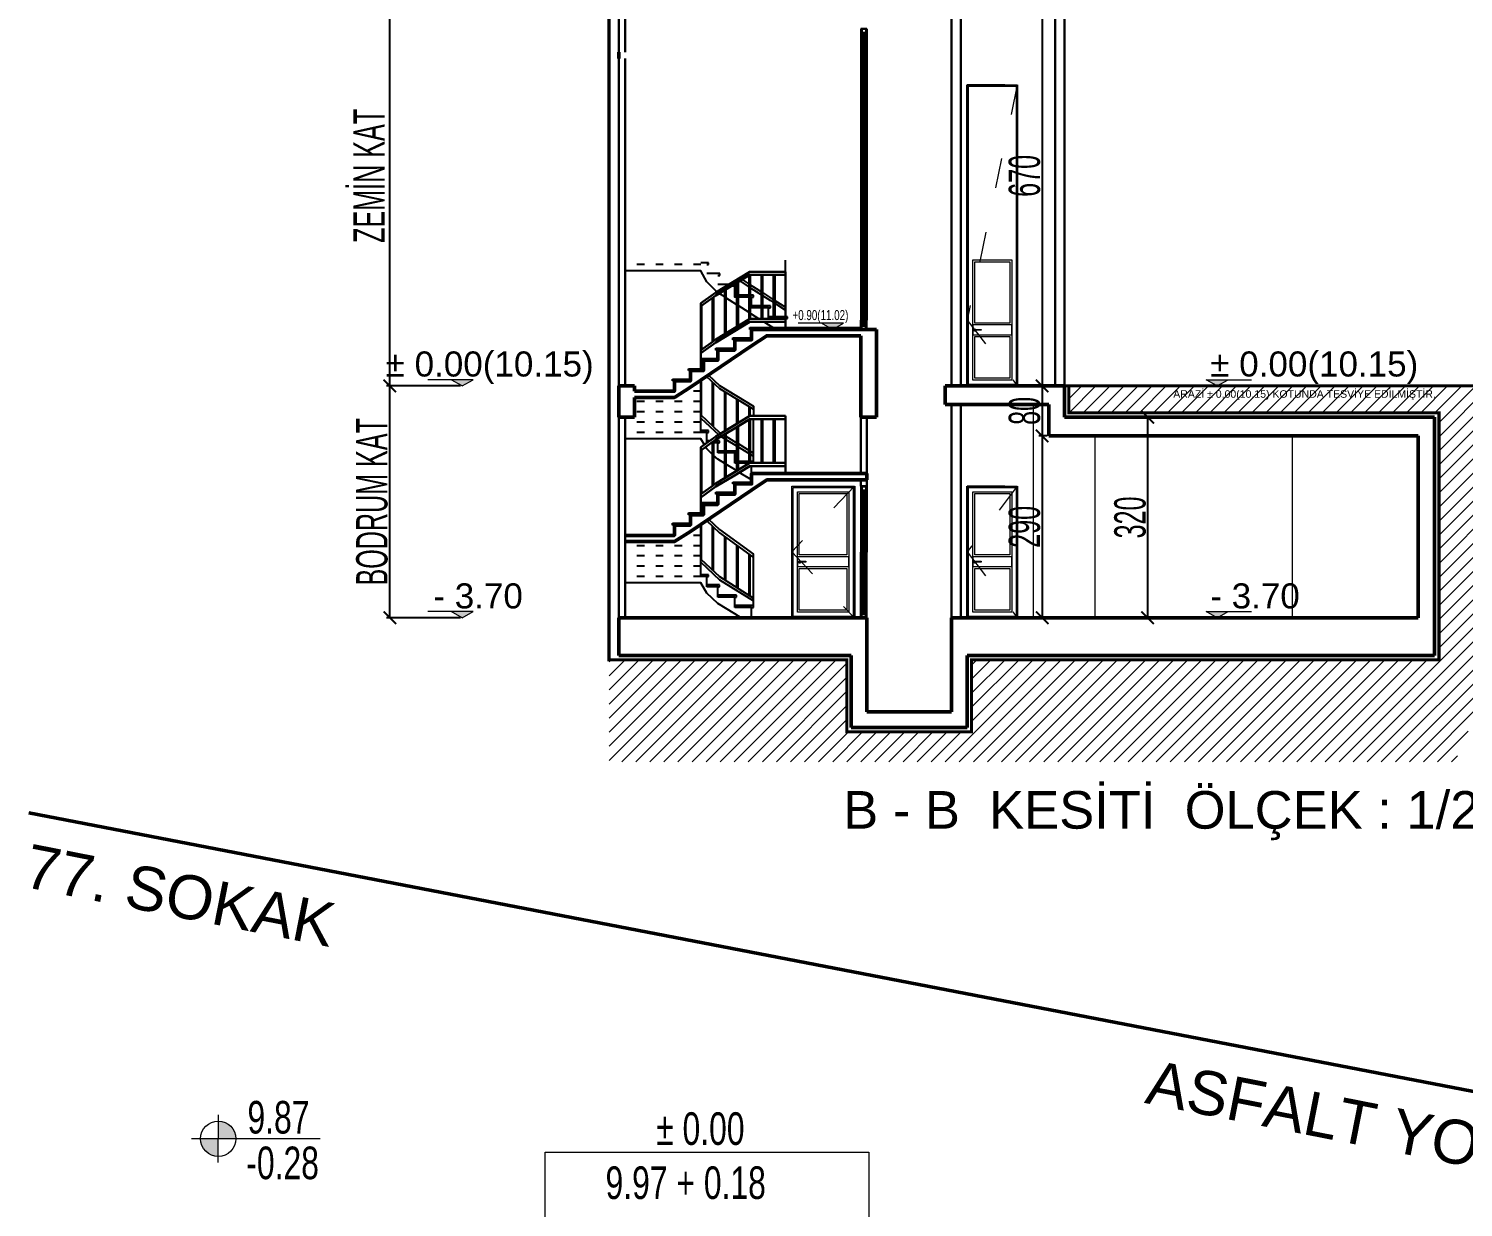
# Model space of a CAD drawing. Header units: millimetres. Extents: x 7519 to 33116, y -1769 to 3101.
# Drawn here: x 11316 to 11888, y 1528 to 1998 of the extents above; entities that cross this region are included whole.
import ezdxf

# ---------------------------------------------------------------- set-up
doc = ezdxf.new("R2010")
doc.units = ezdxf.units.MM
doc.linetypes.add('ACAD_ISO03W100', pattern=[30, 12, -18])
doc.linetypes.add('ACAD_ISO04W100', pattern=[30, 24, -3, 0, -3])
doc.layers.add('1', color=7, linetype='Continuous', true_color=0x4137a0)
for name, color, linetype, lineweight in [('BEYAN_YAZI', 4, 'Continuous', 0), ('iç ölçü x', 20, 'Continuous', 9), ('KAPI', 42, 'Continuous', 25), ('kesit duvar', 97, 'Continuous', 30), ('kesit ödşleme', 5, 'Continuous', 50), ('KOT_ŞABLON', 6, 'Continuous', 0), ('KOTLAR', 3, 'Continuous', 15), ('KÜTÜPHANE', 34, 'Continuous', 30), ('ROL_CEPHE', 18, 'Continuous', 0), ('çizgi', 234, 'Continuous', 9)]:
    doc.layers.add(name, color=color, linetype=linetype, lineweight=lineweight)
doc.layers.add('kapı pen', color=4, linetype='Continuous')
doc.styles.get("Standard").update_dxf_attribs({"font": 'arial.ttf'})
doc.styles.add('UMUT İÇ ÖLÇÜ YAZISI', font='ARIALN.TTF', dxfattribs={"width": 0.7, "height": 12.5})
doc.dimstyles.new('UMUT İÇ ÖLÇÜ', dxfattribs={"dimtxt": 12.5, "dimasz": 5, "dimexe": 1.25, "dimexo": 0.625, "dimtad": 1, "dimtoh": 1, "dimdec": 0, "dimzin": 12, "dimtxsty": 'UMUT İÇ ÖLÇÜ YAZISI', "dimblk": 'ARCHTICK', "dimcen": 5, "dimclrd": 1, "dimclre": 2, "dimclrt": 3, "dimadec": 0, "dimazin": 0, "dimtfac": 1, "dimtdec": 0, "dimtix": 1, "dimtmove": 0, "dimatfit": 3, "dimldrblk": 'ARCHTICK', "dimfxl": 35, "dimfxlon": 1, "dimtfillclr": 256, "dimarcsym": 0})

# ---------------------------------------------------------------- blocks, each defined once
blk = doc.blocks.new('A$C039E5E33')
at = {"layer": 'KOT_ŞABLON'}
h = blk.add_hatch(color=256, dxfattribs=at)
h.dxf.hatch_style = 1
h.paths.add_polyline_path([(-7.06, 0, 0.414214), (0, -7.06), (0, 0)])
h.paths.add_polyline_path([(0, 7.06), (0, 0), (7.06, 0, 0.414214)])
for p in [(0, 9.49), (0, -9.49)]:
    blk.add_line(p, (0, 0), dxfattribs=at)
blk.add_lwpolyline([(40.65, 0), (-10.66, 0)], dxfattribs=at)
blk.add_circle((0, 0), 7.06, dxfattribs=at)
blk = doc.blocks.new('A$C255917EC')
at = {"layer": 'iç ölçü x'}
h = blk.add_hatch(color=256, dxfattribs=at)
h.dxf.hatch_style = 1
h.paths.add_polyline_path([(0, 0), (43.7, 24.5), (-43.7, 24.5)])
for p, q in [((0, 0), (-43.7, 24.5)), ((-43.7, 24.5), (137.2, 24.5)), ((0, 0), (43.7, 24.5))]:
    blk.add_line(p, q, dxfattribs=at)
blk = doc.blocks.new('_ArchTick')
at = {"color": 0, "linetype": 'ByBlock', "const_width": 0.15}
blk.add_lwpolyline([(-0.5, -0.5), (0.5, 0.5)], dxfattribs=at)
blk = doc.blocks.new('*D514')
at = {"layer": 'Defpoints', "color": 0, "transparency": 16777216}
for p in [(11459.87, 1855.95), (11488.72, 1855.95), (11488.72, 1763.45)]:
    blk.add_point(p, dxfattribs=at)
at = {"layer": 'iç ölçü x', "color": 2, "lineweight": -2, "transparency": 16777216}
for p, q in [((11488.09, 1855.95), (11458.62, 1855.95)), ((11488.09, 1763.45), (11458.62, 1763.45))]:
    blk.add_line(p, q, dxfattribs=at)
at = {"layer": 'iç ölçü x', "color": 1, "lineweight": -2, "transparency": 16777216}
blk.add_line((11459.87, 1763.45), (11459.87, 1855.95), dxfattribs=at)
at = {"layer": 'iç ölçü x', "color": 1, "lineweight": -2, "transparency": 16777216, "xscale": 5, "yscale": 5, "zscale": 5}
for p, rotation in [((11459.87, 1855.95), 90), ((11459.87, 1763.45), 270)]:
    blk.add_blockref('_ArchTick', p, dxfattribs=dict(at, rotation=rotation))
at = {"layer": 'iç ölçü x', "color": 3, "transparency": 16777216, "insert": (11452.78, 1809.7), "char_height": 12.5, "attachment_point": 5, "rotation": 90, "style": 'UMUT İÇ ÖLÇÜ YAZISI'}
blk.add_mtext('BODRUM KAT', dxfattribs=at)
blk = doc.blocks.new('*D515')
at = {"layer": 'Defpoints', "color": 0, "transparency": 16777216}
for p in [(11459.87, 2023.45), (11488.72, 2023.45), (11488.72, 1855.95)]:
    blk.add_point(p, dxfattribs=at)
at = {"layer": 'iç ölçü x', "color": 2, "lineweight": -2, "transparency": 16777216}
for p, q in [((11488.09, 2023.45), (11458.62, 2023.45)), ((11488.09, 1855.95), (11458.62, 1855.95))]:
    blk.add_line(p, q, dxfattribs=at)
at = {"layer": 'iç ölçü x', "color": 1, "lineweight": -2, "transparency": 16777216}
blk.add_line((11459.87, 1855.95), (11459.87, 2023.45), dxfattribs=at)
at = {"layer": 'iç ölçü x', "color": 1, "lineweight": -2, "transparency": 16777216, "xscale": 5, "yscale": 5, "zscale": 5}
for p, rotation in [((11459.87, 2023.45), 90), ((11459.87, 1855.95), 270)]:
    blk.add_blockref('_ArchTick', p, dxfattribs=dict(at, rotation=rotation))
at = {"layer": 'iç ölçü x', "color": 3, "transparency": 16777216, "insert": (11451.61, 1939.7), "char_height": 12.5, "attachment_point": 5, "rotation": 90, "style": 'UMUT İÇ ÖLÇÜ YAZISI'}
blk.add_mtext('ZEMİN KAT', dxfattribs=at)
blk = doc.blocks.new('*D513')
at = {"layer": 'Defpoints', "color": 0, "transparency": 16777216}
for p in [(11762.26, 1843.45), (11762.26, 1843.45), (11762.26, 1763.45)]:
    blk.add_point(p, dxfattribs=at)
at = {"layer": 'iç ölçü x', "color": 2, "lineweight": -2, "transparency": 16777216}
for p, q in [((11762.26, 1843.45), (11761.01, 1843.45)), ((11762.26, 1763.45), (11761.01, 1763.45))]:
    blk.add_line(p, q, dxfattribs=at)
at = {"layer": 'iç ölçü x', "color": 1, "lineweight": -2, "transparency": 16777216}
blk.add_line((11762.26, 1763.45), (11762.26, 1843.45), dxfattribs=at)
at = {"layer": 'iç ölçü x', "color": 1, "lineweight": -2, "transparency": 16777216, "xscale": 5, "yscale": 5, "zscale": 5}
for p, rotation in [((11762.26, 1843.45), 90), ((11762.26, 1763.45), 270)]:
    blk.add_blockref('_ArchTick', p, dxfattribs=dict(at, rotation=rotation))
at = {"layer": 'iç ölçü x', "color": 3, "transparency": 16777216, "insert": (11755.26, 1803.45), "char_height": 12.5, "attachment_point": 5, "rotation": 90, "style": 'UMUT İÇ ÖLÇÜ YAZISI'}
blk.add_mtext('320', dxfattribs=at)
blk = doc.blocks.new('*D519')
at = {"layer": 'Defpoints', "color": 0, "transparency": 16777216}
for p in [(11720.15, 2023.45), (11720.15, 1855.95), (11722.14, 1855.95)]:
    blk.add_point(p, dxfattribs=at)
at = {"layer": 'iç ölçü x', "color": 2, "lineweight": -2, "transparency": 16777216}
for p, q in [((11720.15, 2023.45), (11718.9, 2023.45)), ((11721.51, 1855.95), (11718.9, 1855.95))]:
    blk.add_line(p, q, dxfattribs=at)
at = {"layer": 'iç ölçü x', "color": 1, "lineweight": -2, "transparency": 16777216}
blk.add_line((11720.15, 2023.45), (11720.15, 1855.95), dxfattribs=at)
at = {"layer": 'iç ölçü x', "color": 1, "lineweight": -2, "transparency": 16777216, "xscale": 5, "yscale": 5, "zscale": 5}
for p, rotation in [((11720.15, 2023.45), 90), ((11720.15, 1855.95), 270)]:
    blk.add_blockref('_ArchTick', p, dxfattribs=dict(at, rotation=rotation))
at = {"layer": 'iç ölçü x', "color": 3, "transparency": 16777216, "insert": (11713.15, 1939.7), "char_height": 12.5, "attachment_point": 5, "rotation": 90, "style": 'UMUT İÇ ÖLÇÜ YAZISI'}
blk.add_mtext('670', dxfattribs=at)
blk = doc.blocks.new('*D520')
at = {"layer": 'Defpoints', "color": 0, "transparency": 16777216}
for p in [(11722.14, 1855.95), (11720.15, 1835.95), (11722.83, 1835.95)]:
    blk.add_point(p, dxfattribs=at)
at = {"layer": 'iç ölçü x', "color": 2, "lineweight": -2, "transparency": 16777216}
for p, q in [((11721.51, 1855.95), (11718.9, 1855.95)), ((11722.21, 1835.95), (11718.9, 1835.95))]:
    blk.add_line(p, q, dxfattribs=at)
at = {"layer": 'iç ölçü x', "color": 1, "lineweight": -2, "transparency": 16777216}
blk.add_line((11720.15, 1855.95), (11720.15, 1835.95), dxfattribs=at)
at = {"layer": 'iç ölçü x', "color": 1, "lineweight": -2, "transparency": 16777216, "xscale": 5, "yscale": 5, "zscale": 5}
for p, rotation in [((11720.15, 1855.95), 90), ((11720.15, 1835.95), 270)]:
    blk.add_blockref('_ArchTick', p, dxfattribs=dict(at, rotation=rotation))
at = {"layer": 'iç ölçü x', "color": 3, "transparency": 16777216, "insert": (11713.15, 1845.95), "char_height": 12.5, "attachment_point": 5, "rotation": 90, "style": 'UMUT İÇ ÖLÇÜ YAZISI'}
blk.add_mtext('80', dxfattribs=at)
blk = doc.blocks.new('*D521')
at = {"layer": 'Defpoints', "color": 0, "transparency": 16777216}
for p in [(11722.83, 1835.95), (11720.15, 1763.45), (11731.7, 1763.45)]:
    blk.add_point(p, dxfattribs=at)
at = {"layer": 'iç ölçü x', "color": 2, "lineweight": -2, "transparency": 16777216}
for p, q in [((11722.21, 1835.95), (11718.9, 1835.95)), ((11731.08, 1763.45), (11718.9, 1763.45))]:
    blk.add_line(p, q, dxfattribs=at)
at = {"layer": 'iç ölçü x', "color": 1, "lineweight": -2, "transparency": 16777216}
blk.add_line((11720.15, 1835.95), (11720.15, 1763.45), dxfattribs=at)
at = {"layer": 'iç ölçü x', "color": 1, "lineweight": -2, "transparency": 16777216, "xscale": 5, "yscale": 5, "zscale": 5}
for p, rotation in [((11720.15, 1835.95), 90), ((11720.15, 1763.45), 270)]:
    blk.add_blockref('_ArchTick', p, dxfattribs=dict(at, rotation=rotation))
at = {"layer": 'iç ölçü x', "color": 3, "transparency": 16777216, "insert": (11713.15, 1799.7), "char_height": 12.5, "attachment_point": 5, "rotation": 90, "style": 'UMUT İÇ ÖLÇÜ YAZISI'}
blk.add_mtext('290', dxfattribs=at)

msp = doc.modelspace()

# ---------------------------------------------------------------- hatches: boundary and pattern name
at = {"layer": 'iç ölçü x'}
h = msp.add_hatch(dxfattribs=at)
h.set_pattern_fill('ANSI31', color=256, scale=1.25)
h.set_pattern_definition([(45, (5011.5052, 1524.2584), (-2.80633, 2.80633), [])])
h.paths.add_polyline_path([(11949.859, 1855.95), (11730.831, 1855.95), (11730.831, 1845.2), (11878.5, 1845.2), (11878.5, 1746.7), (11691.991, 1746.7), (11691.991, 1717.95), (11642.239, 1717.95), (11642.239, 1746.7), (11547.352, 1746.7), (11547.352, 1705.996), (11884.845, 1705.996)])
h.paths.add_polyline_path([(11771.339, 1849.185), (11878.382, 1849.185), (11878.382, 1855.972), (11771.339, 1855.972)], flags=9)

# ---------------------------------------------------------------- linework, layer by layer
at = {"layer": '1', "linetype": 'ACAD_ISO03W100', "ltscale": 0.25}
for p, q in [((11583.99, 1904.284), (11553.798, 1904.284)), ((11583.986, 1849.7), (11557.547, 1849.7)), ((11583.986, 1853.807), (11577.317, 1853.807)), ((11583.986, 1845.593), (11557.547, 1845.593)), ((11583.986, 1841.486), (11553.795, 1841.486)), ((11583.986, 1837.379), (11553.795, 1837.379)), ((11583.986, 1792.2), (11553.798, 1792.2)), ((11583.986, 1796.307), (11577.317, 1796.307)), ((11583.986, 1788.093), (11553.798, 1788.093)), ((11583.986, 1783.986), (11553.795, 1783.986)), ((11583.986, 1779.879), (11553.795, 1779.879))]:
    msp.add_line(p, q, dxfattribs=at)
at = {"layer": '1'}
for p, q in [((11587.065, 1905.034), (11583.99, 1905.034)), ((11586.315, 1904.284), (11587.065, 1904.284)), ((11591.49, 1900.728), (11586.315, 1900.728)), ((11587.065, 1904.284), (11587.065, 1905.034)), ((11591.49, 1899.978), (11591.49, 1900.728)), ((11617.74, 1901.459), (11617.74, 1906.033)), ((11590.74, 1899.978), (11591.49, 1899.978)), ((11595.209, 1896.422), (11590.74, 1896.422)), ((11598.24, 1896.422), (11597.263, 1896.422)), ((11597.49, 1895.672), (11598.24, 1895.672)), ((11598.24, 1895.672), (11598.24, 1896.422)), ((11598.391, 1892.117), (11597.49, 1892.117)), ((11603.266, 1892.117), (11598.832, 1892.117)), ((11604.99, 1892.117), (11603.707, 1892.117)), ((11604.24, 1891.367), (11604.99, 1891.367)), ((11604.99, 1891.367), (11604.99, 1892.117)), ((11608.141, 1887.811), (11604.24, 1887.811)), ((11611.74, 1887.811), (11608.582, 1887.811)), ((11610.99, 1887.061), (11611.74, 1887.061)), ((11613.016, 1883.506), (11610.99, 1883.506)), ((11611.74, 1887.061), (11611.74, 1887.811)), ((11618.49, 1883.506), (11613.457, 1883.506)), ((11618.49, 1882.756), (11618.49, 1883.506)), ((11603.486, 1878.45), (11603.486, 1879.2)), ((11603.486, 1879.2), (11647.747, 1879.2)), ((11604.236, 1878.45), (11603.486, 1878.45)), ((11617.74, 1882.756), (11618.49, 1882.756)), ((11596.736, 1874.343), (11596.736, 1875.093)), ((11596.736, 1875.093), (11604.236, 1875.093)), ((11597.486, 1874.343), (11596.736, 1874.343)), ((11584.279, 1866.129), (11584.279, 1866.879)), ((11584.279, 1866.879), (11590.736, 1866.879)), ((11585.029, 1866.129), (11584.279, 1866.129)), ((11589.986, 1870.236), (11589.986, 1870.986)), ((11589.986, 1870.986), (11597.486, 1870.986)), ((11590.736, 1870.236), (11589.986, 1870.236)), ((11579.06, 1862.022), (11579.06, 1862.772)), ((11579.06, 1862.772), (11585.029, 1862.772)), ((11579.81, 1862.022), (11579.06, 1862.022)), ((11572.688, 1857.914), (11572.688, 1858.664)), ((11572.688, 1858.664), (11579.81, 1858.664)), ((11573.438, 1857.914), (11572.688, 1857.914)), ((11583.986, 1837.379), (11583.986, 1858.223)), ((11584.207, 1844.12), (11584.207, 1858.372)), ((11588.641, 1840.005), (11588.641, 1857.505)), ((11589.082, 1839.595), (11589.082, 1857.095)), ((11593.516, 1837.892), (11593.516, 1853.629)), ((11593.957, 1838.161), (11593.957, 1853.36)), ((11598.391, 1840.859), (11598.391, 1850.662)), ((11598.832, 1841.127), (11598.832, 1850.393)), ((11603.266, 1843.825), (11603.266, 1847.696)), ((11603.707, 1843.959), (11603.707, 1847.427)), ((11604.986, 1847.899), (11604.986, 1843.959)), ((11587.062, 1838.129), (11583.986, 1838.129)), ((11587.062, 1837.379), (11587.062, 1838.129)), ((11604.986, 1825.807), (11604.986, 1842.709)), ((11586.312, 1837.379), (11583.986, 1837.379)), ((11586.312, 1833.272), (11586.312, 1837.379)), ((11586.312, 1837.379), (11587.062, 1837.379)), ((11587.591, 1834.022), (11586.312, 1834.022)), ((11586.549, 1833.272), (11586.312, 1833.272)), ((11590.736, 1833.272), (11588.286, 1833.272)), ((11591.486, 1834.022), (11589.329, 1834.022)), ((11590.736, 1829.164), (11590.736, 1833.272)), ((11590.736, 1833.272), (11591.486, 1833.272)), ((11591.486, 1833.272), (11591.486, 1834.022)), ((11593.516, 1829.914), (11590.736, 1829.914)), ((11593.516, 1829.164), (11590.736, 1829.164)), ((11598.236, 1829.914), (11593.957, 1829.914)), ((11597.486, 1829.164), (11593.957, 1829.164)), ((11597.486, 1825.057), (11597.486, 1829.164)), ((11597.486, 1829.164), (11598.236, 1829.164)), ((11598.236, 1829.164), (11598.236, 1829.914)), ((11598.391, 1825.807), (11597.486, 1825.807)), ((11598.391, 1825.057), (11597.486, 1825.057)), ((11603.266, 1825.807), (11598.832, 1825.807)), ((11603.237, 1825.057), (11598.832, 1825.057)), ((11604.986, 1825.807), (11603.707, 1825.807)), ((11604.236, 1820.95), (11604.236, 1823.959)), ((11604.986, 1825.209), (11604.986, 1825.807)), ((11596.736, 1816.843), (11596.736, 1817.593)), ((11596.736, 1817.593), (11604.236, 1817.593)), ((11597.486, 1816.843), (11596.736, 1816.843)), ((11584.279, 1808.629), (11584.279, 1809.379)), ((11584.279, 1809.379), (11590.736, 1809.379)), ((11589.986, 1812.736), (11589.986, 1813.486)), ((11589.986, 1813.486), (11597.486, 1813.486)), ((11590.736, 1812.736), (11589.986, 1812.736)), ((11579.06, 1804.522), (11579.06, 1805.272)), ((11579.06, 1805.272), (11585.029, 1805.272)), ((11579.81, 1804.522), (11579.06, 1804.522)), ((11585.029, 1808.629), (11584.279, 1808.629)), ((11572.688, 1800.414), (11572.688, 1801.164)), ((11572.688, 1801.164), (11579.81, 1801.164)), ((11573.438, 1800.414), (11572.688, 1800.414)), ((11583.986, 1779.879), (11583.986, 1800.723)), ((11584.207, 1786.62), (11584.207, 1800.872)), ((11588.641, 1782.505), (11588.641, 1800.005)), ((11589.082, 1782.095), (11589.082, 1799.595)), ((11593.516, 1778.586), (11593.516, 1795.883)), ((11593.957, 1778.304), (11593.957, 1795.561)), ((11598.391, 1775.476), (11598.391, 1792.328)), ((11598.832, 1775.194), (11598.832, 1792.008)), ((11603.266, 1772.366), (11603.266, 1788.795)), ((11603.707, 1772.084), (11603.707, 1788.475)), ((11604.986, 1768.307), (11604.986, 1788.798)), ((11587.062, 1780.629), (11583.986, 1780.629)), ((11587.062, 1779.879), (11587.062, 1780.629)), ((11586.312, 1779.879), (11583.986, 1779.879)), ((11586.312, 1775.772), (11586.312, 1779.879)), ((11586.312, 1779.879), (11587.062, 1779.879)), ((11591.486, 1776.522), (11586.312, 1776.522)), ((11590.736, 1775.772), (11586.312, 1775.772)), ((11590.736, 1771.664), (11590.736, 1775.772)), ((11590.736, 1775.772), (11591.486, 1775.772)), ((11591.486, 1775.772), (11591.486, 1776.522)), ((11598.236, 1772.414), (11590.736, 1772.414)), ((11597.486, 1771.664), (11590.736, 1771.664)), ((11597.486, 1767.557), (11597.486, 1771.664)), ((11597.486, 1771.664), (11598.236, 1771.664)), ((11598.236, 1771.664), (11598.236, 1772.414)), ((11604.986, 1768.307), (11597.486, 1768.307)), ((11604.236, 1767.557), (11597.486, 1767.557)), ((11604.236, 1763.45), (11604.236, 1767.557)), ((11604.236, 1767.557), (11604.986, 1767.557)), ((11604.986, 1767.557), (11604.986, 1768.307))]:
    msp.add_line(p, q, dxfattribs=at)
at = {"layer": '1', "lineweight": 30}
for p, q in [((11617.74, 1901.459), (11617.74, 1879.2)), ((11598.391, 1879.609), (11598.391, 1897.109)), ((11598.832, 1879.877), (11598.832, 1897.377)), ((11603.266, 1882.575), (11603.266, 1900.075)), ((11603.707, 1882.709), (11603.707, 1900.209)), ((11608.141, 1882.709), (11608.141, 1900.209)), ((11608.582, 1882.709), (11608.582, 1900.209)), ((11613.016, 1882.709), (11613.016, 1900.209)), ((11613.457, 1882.709), (11613.457, 1900.209)), ((11588.641, 1873.526), (11588.641, 1891.026)), ((11589.082, 1873.844), (11589.082, 1891.344)), ((11593.516, 1876.642), (11593.516, 1894.142)), ((11593.957, 1876.911), (11593.957, 1894.411)), ((11583.986, 1862.772), (11583.986, 1888.928)), ((11584.207, 1870.337), (11584.207, 1887.837)), ((11617.74, 1843.959), (11617.74, 1821.7)), ((11598.391, 1822.109), (11598.391, 1839.609)), ((11598.832, 1822.377), (11598.832, 1839.877)), ((11603.266, 1825.075), (11603.266, 1842.575)), ((11603.707, 1825.209), (11603.707, 1842.709)), ((11608.141, 1825.209), (11608.141, 1842.709)), ((11608.582, 1825.209), (11608.582, 1842.709)), ((11613.016, 1825.209), (11613.016, 1842.709)), ((11613.457, 1825.209), (11613.457, 1842.709)), ((11588.641, 1816.026), (11588.641, 1833.526)), ((11589.082, 1816.344), (11589.082, 1833.844)), ((11593.516, 1819.142), (11593.516, 1836.642)), ((11593.957, 1819.411), (11593.957, 1836.911)), ((11583.986, 1805.272), (11583.986, 1831.428)), ((11584.207, 1812.837), (11584.207, 1830.337))]:
    msp.add_line(p, q, dxfattribs=at)
at = {"layer": '1'}
for points in [[(11590.404, 1893.499), (11586.315, 1897.478), (11583.99, 1901.784), (11553.798, 1901.784)], [(11598.391, 1891.367), (11597.49, 1891.367), (11597.49, 1895.672), (11596.03, 1895.672)], [(11599.494, 1897.78), (11603.266, 1895.374)], [(11600.41, 1898.337), (11603.266, 1896.515)], [(11603.707, 1896.234), (11604.99, 1895.416), (11608.141, 1893.406)], [(11603.707, 1895.093), (11604.99, 1894.275), (11608.141, 1892.265)], [(11593.516, 1891.402), (11591.317, 1892.804)], [(11598.391, 1888.292), (11593.957, 1891.12)], [(11603.266, 1891.367), (11598.832, 1891.367)], [(11608.141, 1887.061), (11604.24, 1887.061), (11604.24, 1891.367), (11603.707, 1891.367)], [(11608.582, 1893.124), (11611.74, 1891.11), (11613.016, 1890.296)], [(11608.582, 1891.983), (11611.74, 1889.969), (11613.016, 1889.155)], [(11613.457, 1890.014), (11617.74, 1887.283)], [(11603.266, 1885.183), (11598.832, 1888.01)], [(11607.143, 1882.709), (11604.24, 1884.561), (11603.707, 1884.901)], [(11613.016, 1882.756), (11610.99, 1882.756), (11610.99, 1887.061), (11608.582, 1887.061)], [(11613.457, 1888.873), (11617.74, 1886.142)], [(11612.644, 1879.2), (11610.99, 1880.256), (11609.103, 1881.459)], [(11617.74, 1879.2), (11617.74, 1882.756), (11613.457, 1882.756)], [(11586.236, 1859.737), (11591.486, 1854.863), (11598.236, 1850.756), (11604.986, 1846.649)], [(11587.017, 1860.262), (11591.486, 1856.113), (11598.236, 1852.006), (11604.986, 1847.899)], [(11583.986, 1844.325), (11591.486, 1837.363), (11592.066, 1837.01)], [(11583.986, 1843.075), (11591.132, 1836.442)], [(11585.375, 1832.427), (11583.986, 1834.879), (11553.798, 1834.879)], [(11592.066, 1835.76), (11593.516, 1834.879)], [(11593.093, 1836.385), (11593.516, 1836.129)], [(11593.957, 1835.86), (11598.236, 1833.256), (11598.391, 1833.162)], [(11593.957, 1834.61), (11598.236, 1832.006), (11598.391, 1831.912)], [(11598.832, 1832.893), (11604.986, 1829.149)], [(11588.641, 1828.61), (11586.312, 1830.772), (11585.878, 1831.539)], [(11593.516, 1824.974), (11590.736, 1826.664), (11589.082, 1828.2)], [(11598.832, 1831.643), (11604.986, 1827.899)], [(11598.307, 1822.058), (11597.486, 1822.557), (11593.957, 1824.705)], [(11604.236, 1818.45), (11604.236, 1818.45), (11599.334, 1821.433)], [(11586.236, 1802.237), (11591.486, 1797.363), (11598.236, 1792.44), (11604.986, 1787.548)], [(11587.017, 1802.762), (11591.486, 1798.613), (11598.236, 1793.69), (11604.986, 1788.798)], [(11583.986, 1786.825), (11591.486, 1779.863), (11604.986, 1771.268)], [(11583.986, 1785.575), (11591.486, 1778.613), (11604.986, 1770.131)], [(11600.128, 1763.45), (11597.486, 1765.057), (11590.736, 1769.164), (11586.312, 1773.272), (11583.986, 1777.379), (11553.798, 1777.379)]]:
    msp.add_lwpolyline(points, dxfattribs=at)
at = {"layer": '1', "lineweight": 30}
for points in [[(11583.986, 1888.928), (11589.986, 1893.245), (11596.736, 1897.352), (11603.486, 1901.459), (11617.74, 1901.459)], [(11583.986, 1887.678), (11589.986, 1891.995), (11596.736, 1896.102), (11603.486, 1900.209), (11617.74, 1900.209)], [(11583.986, 1870.178), (11589.986, 1874.495), (11596.736, 1878.602), (11603.486, 1882.709), (11617.74, 1882.709)], [(11583.986, 1868.928), (11589.986, 1873.245), (11596.736, 1877.352), (11603.486, 1881.459), (11617.74, 1881.459)], [(11583.986, 1831.428), (11589.986, 1835.745), (11596.736, 1839.852), (11603.486, 1843.959), (11617.74, 1843.959)], [(11583.986, 1830.178), (11589.986, 1834.495), (11596.736, 1838.602), (11603.486, 1842.709), (11617.74, 1842.709)], [(11583.986, 1812.678), (11589.986, 1816.995), (11596.736, 1821.102), (11603.486, 1825.209), (11617.74, 1825.209)], [(11583.986, 1811.428), (11589.986, 1815.745), (11596.736, 1819.852), (11603.486, 1823.959), (11617.74, 1823.959)]]:
    msp.add_lwpolyline(points, dxfattribs=at)
at = {"layer": 'iç ölçü x', "linetype": 'ACAD_ISO04W100', "const_width": 1.25}
msp.add_lwpolyline([(11523.288, 2247.249), (11547.352, 2247.249), (11547.352, 1746.7), (11642.239, 1746.7), (11642.239, 1717.95), (11691.991, 1717.95), (11691.991, 1746.7), (11878.5, 1746.7), (11878.5, 1845.2), (11730.831, 1845.2), (11730.831, 1855.95)], dxfattribs=at)
at = {"layer": 'KAPI'}
for p, q in [((11647.747, 1998.353), (11647.747, 1882.152)), ((11648.243, 1998.353), (11648.243, 1882.152)), ((11649.743, 1998.353), (11649.743, 1882.152)), ((11650.239, 1998.353), (11650.239, 1882.152)), ((11648.243, 1996.883), (11649.743, 1996.883)), ((11648.743, 1996.883), (11648.743, 1882.152)), ((11648.743, 1995.954), (11649.243, 1995.954)), ((11648.993, 1995.954), (11648.993, 1882.152)), ((11649.243, 1996.883), (11649.243, 1882.152)), ((11690.25, 1855.95), (11690.25, 1975.95)), ((11690.25, 1975.95), (11705.249, 1975.95)), ((11710.25, 1975.95), (11710.25, 1855.95)), ((11647.747, 1878.45), (11647.747, 1882.152)), ((11648.243, 1878.45), (11648.243, 1882.152)), ((11648.243, 1879.92), (11649.743, 1879.92)), ((11648.743, 1879.92), (11648.743, 1882.152)), ((11648.743, 1880.85), (11649.243, 1880.85)), ((11648.993, 1880.85), (11648.993, 1882.152)), ((11649.243, 1879.92), (11649.243, 1882.152)), ((11649.743, 1878.45), (11649.743, 1882.152)), ((11650.239, 1878.45), (11650.239, 1882.152)), ((11645.251, 1815.95), (11645.251, 1763.45)), ((11647.747, 1815.853), (11647.747, 1789.652)), ((11648.243, 1815.853), (11648.243, 1789.652)), ((11649.743, 1815.853), (11649.743, 1789.652)), ((11650.239, 1815.853), (11650.239, 1789.652)), ((11690.25, 1763.45), (11690.25, 1815.95)), ((11690.25, 1815.95), (11705.249, 1815.95)), ((11710.25, 1815.95), (11710.25, 1763.45)), ((11648.243, 1814.383), (11649.743, 1814.383)), ((11648.743, 1814.383), (11648.743, 1789.652)), ((11648.743, 1813.454), (11649.243, 1813.454)), ((11648.993, 1813.454), (11648.993, 1789.652)), ((11649.243, 1814.383), (11649.243, 1789.652)), ((11647.747, 1763.45), (11647.747, 1789.652)), ((11648.243, 1763.45), (11648.243, 1789.652)), ((11648.743, 1764.92), (11648.743, 1789.652)), ((11648.993, 1765.85), (11648.993, 1789.652)), ((11649.243, 1764.92), (11649.243, 1789.652)), ((11649.743, 1763.45), (11649.743, 1789.652)), ((11650.239, 1763.45), (11650.239, 1789.652)), ((11648.243, 1764.92), (11649.743, 1764.92)), ((11648.743, 1765.85), (11649.243, 1765.85))]:
    msp.add_line(p, q, dxfattribs=at)
at = {"layer": 'KAPI', "linetype": 'ByBlock', "lineweight": 5}
for points in [[(11690.25, 1975.95), (11710.25, 1975.95), (11710.25, 1855.95), (11690.25, 1855.95)], [(11690.75, 1975.45), (11709.75, 1975.45), (11709.75, 1856.45), (11690.75, 1856.45)], [(11692.5, 1906.2), (11708, 1906.2), (11708, 1858.2), (11692.5, 1858.2)], [(11692.5, 1906.2), (11708, 1906.2), (11708, 1880.238), (11692.5, 1880.238)], [(11693.25, 1905.45), (11707.25, 1905.45), (11707.25, 1880.988), (11693.25, 1880.988)], [(11708, 1880.238), (11692.5, 1880.238), (11692.5, 1876.353), (11708, 1876.353)], [(11693.037, 1878.466), (11695.888, 1878.466), (11695.888, 1878.169), (11693.037, 1878.169)], [(11692.5, 1876.353), (11708, 1876.353), (11708, 1858.2), (11692.5, 1858.2)], [(11693.25, 1875.603), (11707.25, 1875.603), (11707.25, 1858.95), (11693.25, 1858.95)], [(11620.25, 1815.95), (11645.251, 1815.95), (11645.251, 1763.45), (11620.25, 1763.45)], [(11620.75, 1815.45), (11644.751, 1815.45), (11644.751, 1763.95), (11620.75, 1763.95)], [(11690.25, 1815.95), (11710.25, 1815.95), (11710.25, 1763.45), (11690.25, 1763.45)], [(11690.75, 1815.45), (11709.75, 1815.45), (11709.75, 1763.95), (11690.75, 1763.95)], [(11622.5, 1813.7), (11643.001, 1813.7), (11643.001, 1765.7), (11622.5, 1765.7)], [(11622.5, 1813.7), (11643.001, 1813.7), (11643.001, 1787.738), (11622.5, 1787.738)], [(11623.25, 1812.95), (11642.251, 1812.95), (11642.251, 1788.488), (11623.25, 1788.488)], [(11692.5, 1813.7), (11708, 1813.7), (11708, 1765.7), (11692.5, 1765.7)], [(11692.5, 1813.7), (11708, 1813.7), (11708, 1787.738), (11692.5, 1787.738)], [(11693.25, 1812.95), (11707.25, 1812.95), (11707.25, 1788.488), (11693.25, 1788.488)], [(11643.001, 1787.738), (11622.5, 1787.738), (11622.5, 1783.853), (11643.001, 1783.853)], [(11623.037, 1785.966), (11625.888, 1785.966), (11625.888, 1785.669), (11623.037, 1785.669)], [(11708, 1787.738), (11692.5, 1787.738), (11692.5, 1783.853), (11708, 1783.853)], [(11693.037, 1785.966), (11695.888, 1785.966), (11695.888, 1785.669), (11693.037, 1785.669)], [(11622.5, 1783.853), (11643.001, 1783.853), (11643.001, 1765.7), (11622.5, 1765.7)], [(11623.25, 1783.103), (11642.251, 1783.103), (11642.251, 1766.45), (11623.25, 1766.45)], [(11692.5, 1783.853), (11708, 1783.853), (11708, 1765.7), (11692.5, 1765.7)], [(11693.25, 1783.103), (11707.25, 1783.103), (11707.25, 1766.45), (11693.25, 1766.45)]]:
    msp.add_lwpolyline(points, close=True, dxfattribs=at)
for points in [[(11693.227, 1878.466), (11693.227, 1878.544), (11693.668, 1878.544), (11693.668, 1878.466)], [(11693.668, 1878.169), (11693.668, 1877.766), (11693.227, 1877.766), (11693.227, 1878.169)], [(11623.227, 1785.966), (11623.227, 1786.044), (11623.668, 1786.044), (11623.668, 1785.966)], [(11693.227, 1785.966), (11693.227, 1786.044), (11693.668, 1786.044), (11693.668, 1785.966)], [(11623.668, 1785.669), (11623.668, 1785.266), (11623.227, 1785.266), (11623.227, 1785.669)], [(11693.668, 1785.669), (11693.668, 1785.266), (11693.227, 1785.266), (11693.227, 1785.669)]]:
    msp.add_lwpolyline(points, dxfattribs=at)
at = {"layer": 'kapı pen', "lineweight": 50}
msp.add_line((11959.166, 1561.622), (11315.791, 1685.587), dxfattribs=at)
at = {"layer": 'kesit duvar'}
for p, q in [((11683.991, 1855.95), (11683.991, 2015.95)), ((11687.74, 1855.95), (11687.74, 2015.95)), ((11725.331, 1855.95), (11725.331, 2015.95)), ((11729.081, 1855.95), (11729.081, 2015.95)), ((11551.297, 1989.006), (11551.297, 2010.95)), ((11553.798, 1989.006), (11553.798, 2010.95)), ((11647.747, 1998.353), (11650.239, 1998.353)), ((11551.297, 1855.95), (11551.297, 1986.506)), ((11553.798, 1855.95), (11553.798, 1986.506)), ((11551.297, 1763.45), (11551.297, 1843.45)), ((11553.798, 1763.45), (11553.798, 1843.45)), ((11647.747, 1820.95), (11647.747, 1843.45)), ((11650.239, 1820.95), (11650.239, 1843.45)), ((11683.991, 1763.45), (11683.991, 1848.45)), ((11687.74, 1763.45), (11687.74, 1848.45)), ((11647.747, 1815.95), (11647.747, 1818.45)), ((11647.747, 1815.95), (11650.239, 1815.95)), ((11647.747, 1815.853), (11650.239, 1815.853)), ((11650.239, 1815.95), (11650.239, 1818.45))]:
    msp.add_line(p, q, dxfattribs=at)
at = {"layer": 'kesit ödşleme'}
for p, q in [((11551.297, 1986.506), (11551.297, 1989.006)), ((11647.747, 1878.45), (11653.997, 1878.45)), ((11653.997, 1878.45), (11653.997, 1843.45)), ((11647.747, 1875.95), (11647.747, 1843.45)), ((11551.297, 1855.95), (11557.547, 1855.95)), ((11551.297, 1855.95), (11551.297, 1843.45)), ((11557.547, 1855.95), (11557.547, 1853.807)), ((11681.491, 1855.95), (11729.081, 1855.95)), ((11681.491, 1855.95), (11681.491, 1848.45)), ((11729.081, 1855.95), (11729.081, 1843.45)), ((11557.547, 1851.307), (11557.547, 1843.45)), ((11551.297, 1843.45), (11557.547, 1843.45)), ((11647.747, 1843.45), (11653.997, 1843.45)), ((11681.491, 1848.45), (11722.831, 1848.45)), ((11722.831, 1848.45), (11722.831, 1835.95)), ((11729.081, 1843.45), (11876.75, 1843.45)), ((11876.75, 1843.45), (11876.75, 1748.45)), ((11722.831, 1835.95), (11870.176, 1835.95)), ((11870.176, 1835.95), (11870.176, 1763.45)), ((11650.239, 1818.45), (11650.239, 1820.95)), ((11551.297, 1763.45), (11650.239, 1763.45)), ((11551.297, 1763.45), (11551.297, 1748.45)), ((11650.239, 1763.45), (11650.239, 1725.95)), ((11683.991, 1763.45), (11870.176, 1763.45)), ((11683.991, 1763.45), (11683.991, 1725.95)), ((11551.297, 1748.45), (11643.989, 1748.45)), ((11643.989, 1748.45), (11643.989, 1719.7)), ((11690.241, 1748.45), (11876.75, 1748.45)), ((11690.241, 1748.45), (11690.241, 1719.7)), ((11650.239, 1725.95), (11683.991, 1725.95)), ((11643.989, 1719.7), (11690.241, 1719.7))]:
    msp.add_line(p, q, dxfattribs=at)
for points in [[(11647.747, 1878.45), (11604.236, 1878.45), (11604.236, 1874.343), (11597.486, 1874.343), (11597.486, 1870.236), (11590.736, 1870.236), (11590.736, 1866.129), (11585.029, 1866.129), (11585.029, 1862.022), (11579.81, 1862.022), (11579.81, 1857.914), (11573.438, 1857.914), (11573.438, 1853.807), (11557.547, 1853.807)], [(11557.547, 1851.307), (11573.438, 1851.307), (11579.81, 1855.414), (11604.236, 1871.843), (11610.296, 1875.95), (11647.747, 1875.95)], [(11650.239, 1820.95), (11604.236, 1820.95), (11604.236, 1816.843), (11597.486, 1816.843), (11597.486, 1812.736), (11590.736, 1812.736), (11590.736, 1808.629), (11585.029, 1808.629), (11585.029, 1804.522), (11579.81, 1804.522), (11579.81, 1800.414), (11573.438, 1800.414), (11573.438, 1796.307), (11553.798, 1796.307)], [(11553.798, 1793.807), (11573.438, 1793.807), (11579.81, 1797.914), (11604.236, 1814.343), (11610.296, 1818.45), (11650.239, 1818.45)]]:
    msp.add_lwpolyline(points, dxfattribs=at)
at = {"layer": 'KOTLAR', "linetype": 'ACAD_ISO03W100'}
for points in [[(11710.25, 1975.95), (11690.25, 1882.2), (11710.25, 1855.95)], [(11645.251, 1815.95), (11620.25, 1789.7), (11645.251, 1763.45)], [(11710.25, 1815.95), (11690.25, 1789.7), (11710.25, 1763.45)]]:
    msp.add_lwpolyline(points, dxfattribs=at)
at = {"layer": 'KÜTÜPHANE', "const_width": 1.25}
msp.add_lwpolyline([(11729.081, 1855.95), (11962.572, 1855.95)], dxfattribs=at)
at = {"layer": 'ROL_CEPHE'}
msp.add_lwpolyline([(11521.812, 1550.277), (11651.013, 1550.277), (11651.013, 1505.143), (11521.812, 1505.143)], close=True, dxfattribs=at)
at = {"layer": 'çizgi'}
for p, q in [((11716.581, 1848.45), (11716.581, 1763.45)), ((11741.15, 1835.95), (11741.15, 1763.45)), ((11820.077, 1763.45), (11820.077, 1835.95))]:
    msp.add_line(p, q, dxfattribs=at)

# ---------------------------------------------------------------- block references
at = {"layer": 'iç ölçü x', "yscale": 0.1, "zscale": 0.1}
for p, xscale in [((11636.48, 1878.45), -0.1), ((11488.717, 1855.95), -0.1), ((11789.967, 1855.95), 0.1), ((11488.717, 1763.45), -0.1), ((11789.967, 1763.45), 0.1)]:
    msp.add_blockref('A$C255917EC', p, dxfattribs=dict(at, xscale=xscale))
at = {"layer": 'iç ölçü x'}
msp.add_blockref('A$C039E5E33', (11391.435, 1555.634), dxfattribs=at)

# ---------------------------------------------------------------- texts
at = {"layer": 'BEYAN_YAZI'}
for s, p in [('77. SOKAK', (11313.149, 1656.225)), ('ASFALT YOL', (11760.698, 1569.991))]:
    msp.add_text(s, height=17.5143, rotation=348.87239, dxfattribs=at).set_placement(p)
at = {"layer": 'iç ölçü x', "width": 0.7}
msp.add_text('+0.90(11.02)', height=4, dxfattribs=at).set_placement((11620.545, 1882.169))
at = {"layer": 'iç ölçü x'}
for s, height, p in [('± 0.00(10.15)', 10, (11458.231, 1859.669)), ('± 0.00(10.15)', 10, (11787.242, 1859.669)), ('ARAZİ ± 0.00(10.15) KOTUNDA TESVİYE EDİLMİŞTİR.', 3, (11772.476, 1851.198)), ('- 3.70', 10, (11477.244, 1767.169)), ('- 3.70', 10, (11787.242, 1767.169)), ('B - B  KESİTİ  ÖLÇEK : 1/200', 15, (11640.796, 1679.321))]:
    msp.add_text(s, height=height, dxfattribs=at).set_placement(p)
at = {"layer": 'ROL_CEPHE', "width": 0.7}
for s, p in [('9.87', (11403.079, 1557.718)), ('± 0.00', (11566.164, 1553.19)), ('-0.28', (11402.618, 1539.514)), ('9.97 + 0.18', (11545.951, 1531.612))]:
    msp.add_text(s, height=13, rotation=360, dxfattribs=at).set_placement(p)

# ---------------------------------------------------------------- dimensions: what is measured, and where the dimension line sits
at = {"layer": 'iç ölçü x'}
dim = msp.add_linear_dim(base=(11459.873, 2023.45), p1=(11488.717, 1855.95), p2=(11488.717, 2023.45), angle=90, text='ZEMİN KAT', dimstyle='UMUT İÇ ÖLÇÜ', override={"dimtmove": 1}, dxfattribs=at)
dim.commit()
dim.dimension.update_dxf_attribs({"geometry": '*D515', "text_midpoint": (11451.612, 1939.7)})
for base, p1, p2, picture, middle in [((11720.153, 1855.95), (11720.153, 2023.45), (11722.137, 1855.95), '*D519', (11713.146, 1939.7)), ((11720.153, 1835.95), (11722.137, 1855.95), (11722.831, 1835.95), '*D520', (11713.146, 1845.95)), ((11762.263, 1843.45), (11762.263, 1763.45), (11762.263, 1843.45), '*D513', (11755.256, 1803.45)), ((11720.153, 1763.45), (11722.831, 1835.95), (11731.703, 1763.45), '*D521', (11713.146, 1799.7))]:
    dim = msp.add_linear_dim(base=base, p1=p1, p2=p2, angle=90, dimstyle='UMUT İÇ ÖLÇÜ', override={"dimlfac": 4, "dimtmove": 1}, dxfattribs=at)
    dim.commit()
    dim.dimension.update_dxf_attribs({"geometry": picture, "text_midpoint": middle})
dim = msp.add_linear_dim(base=(11459.873, 1855.95), p1=(11488.717, 1763.45), p2=(11488.717, 1855.95), angle=90, text='BODRUM KAT', dimstyle='UMUT İÇ ÖLÇÜ', dxfattribs=at)
dim.commit()
dim.dimension.update_dxf_attribs({"geometry": '*D514', "text_midpoint": (11452.781, 1809.7)})

doc.saveas('drawing.dxf')
